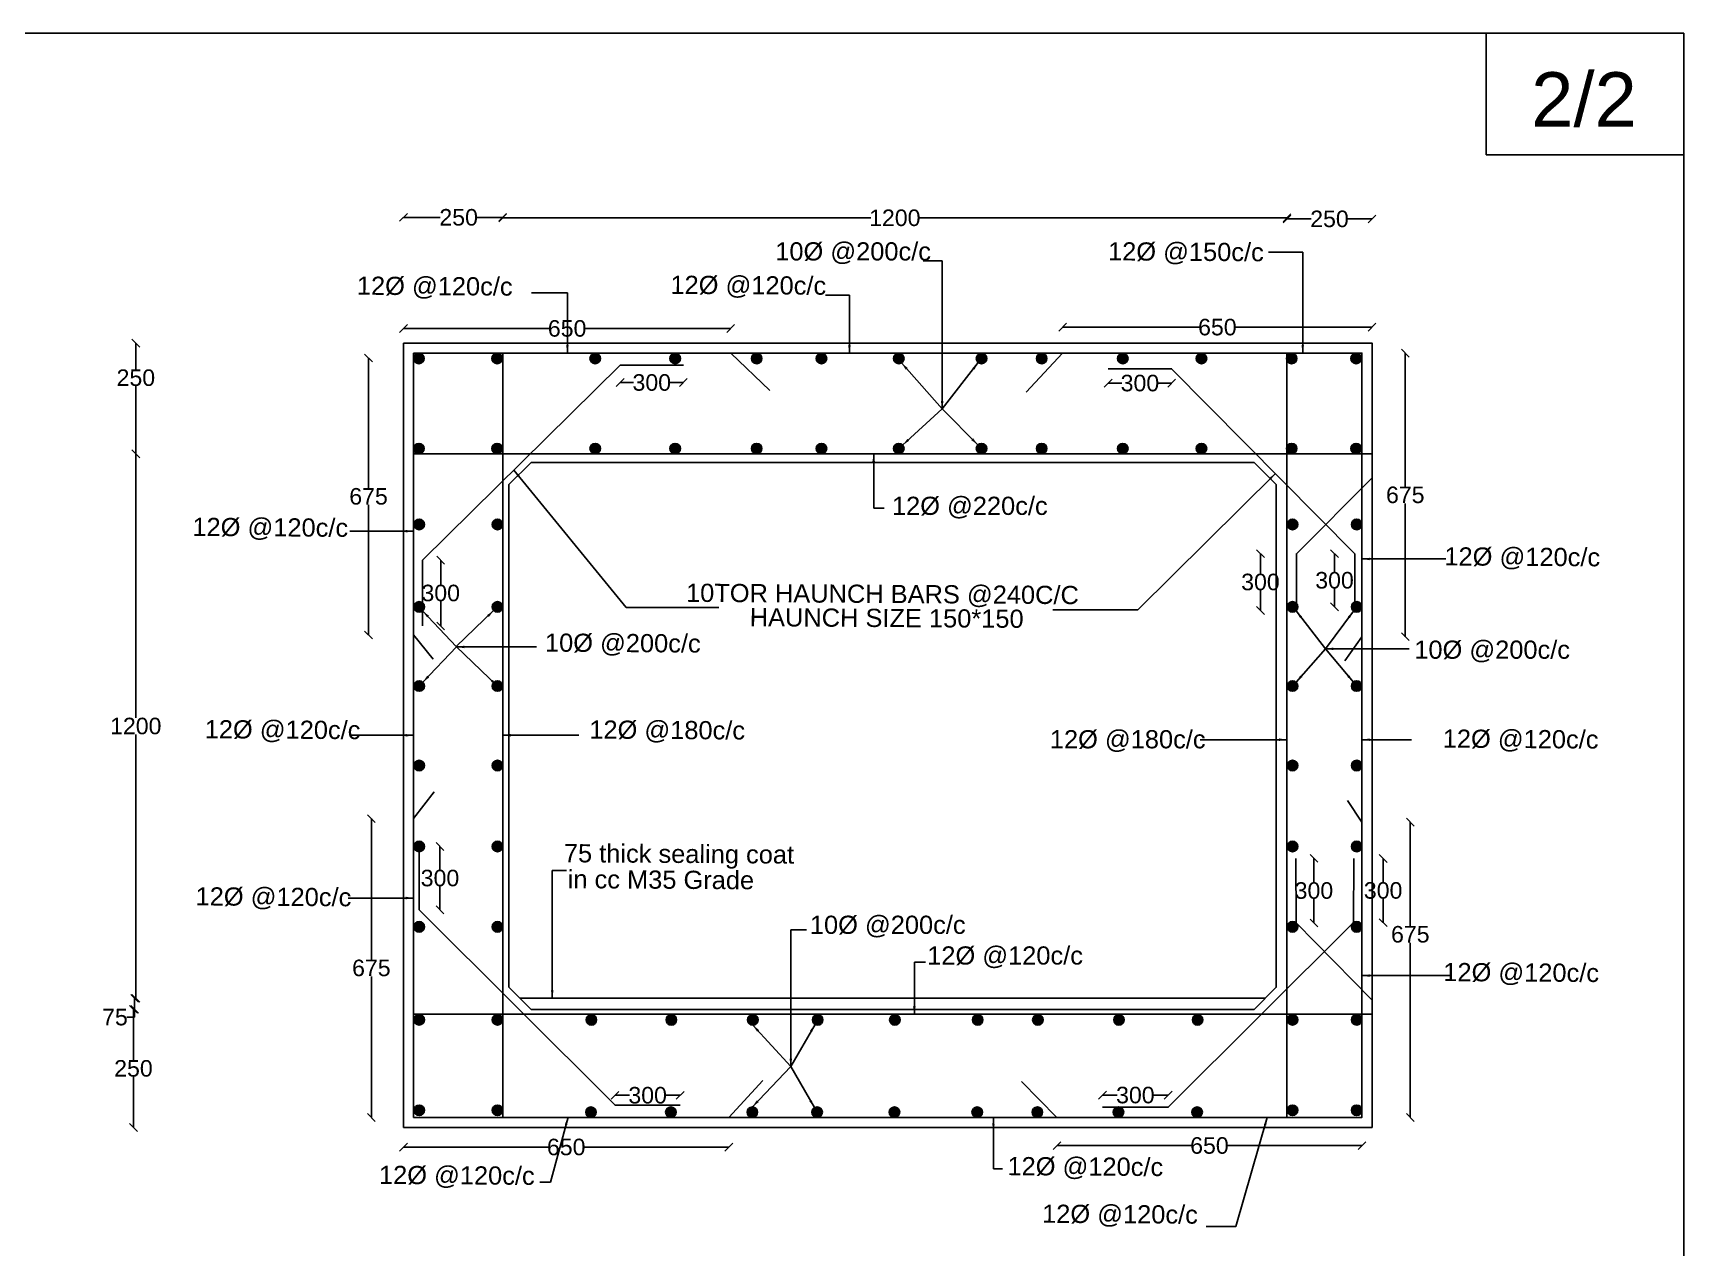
# Model space of a CAD drawing. Header units: millimetres. Extents: x 5124 to 6568637, y 2311 to 91879094.
# Drawn here: x 3743489 to 3763460, y 45944054 to 45958749 of the extents above; entities that cross this region are included whole.
import ezdxf

# ---------------------------------------------------------------- set-up
doc = ezdxf.new("R2010")
doc.units = ezdxf.units.MM
doc.header["$MEASUREMENT"] = 0
for name, color, linetype in [('DIMENSION', 7, 'Continuous'), ('DRAWING', 7, 'Continuous'), ('TEXT', 7, 'Continuous')]:
    doc.layers.add(name, color=color, linetype=linetype)
doc.styles.get("Standard").update_dxf_attribs({"font": 'arial.ttf', "height": 200})
doc.dimstyles.get("Standard").update_dxf_attribs({"dimtxt": 200, "dimasz": 110, "dimexe": 0.18, "dimexo": 0.0625, "dimgap": 0.09, "dimtad": 0, "dimtih": 1, "dimtoh": 1, "dimdec": 0, "dimzin": 0, "dimdsep": 46, "dimtxsty": 'Standard', "dimblk": 'OBLIQUE', "dimcen": 0.09, "dimse1": 1, "dimse2": 1, "dimadec": 0, "dimazin": 0, "dimtfac": 1, "dimtdec": 0, "dimtofl": 0, "dimtmove": 0, "dimatfit": 3, "dimfxl": 1, "dimtolj": 1, "dimtzin": 0, "dimarcsym": 0})

# ---------------------------------------------------------------- blocks, each defined once
blk = doc.blocks.new('_Oblique')
at = {"color": 0, "linetype": 'ByBlock', "lineweight": -2}
blk.add_line((-0.5, -0.5), (0.5, 0.5), dxfattribs=at)
blk = doc.blocks.new('*D97')
at = {"layer": 'Defpoints', "color": 0, "transparency": 16777216}
for p in [(3751929, 45955175), (3747971, 45954998), (3751929, 45954877)]:
    blk.add_point(p, dxfattribs=at)
at = {"layer": 'DIMENSION', "color": 0, "lineweight": -2, "transparency": 16777216}
for p, q in [((3747971, 45955175), (3749729, 45955175)), ((3751929, 45955175), (3750172, 45955175))]:
    blk.add_line(p, q, dxfattribs=at)
at = {"layer": 'DIMENSION', "color": 0, "lineweight": -2, "transparency": 16777216, "xscale": 95, "yscale": 95, "zscale": 95, "rotation": 180}
blk.add_blockref('_Oblique', (3747971, 45955175), dxfattribs=at)
at = {"layer": 'DIMENSION', "color": 0, "lineweight": -2, "transparency": 16777216, "xscale": 95, "yscale": 95, "zscale": 95}
blk.add_blockref('_Oblique', (3751929, 45955175), dxfattribs=at)
at = {"layer": 'DIMENSION', "color": 0, "transparency": 16777216, "insert": (3749950, 45955175), "char_height": 200, "attachment_point": 5}
blk.add_mtext('\\A1;650', dxfattribs=at)
blk = doc.blocks.new('*D98')
at = {"layer": 'Defpoints', "color": 0, "transparency": 16777216}
for p in [(3750592, 45954731), (3751356, 45954731), (3751356, 45954521)]:
    blk.add_point(p, dxfattribs=at)
at = {"layer": 'DIMENSION', "color": 0, "lineweight": -2, "transparency": 16777216}
for p, q in [((3750592, 45954521), (3750753, 45954521)), ((3751356, 45954521), (3751195, 45954521))]:
    blk.add_line(p, q, dxfattribs=at)
at = {"layer": 'DIMENSION', "color": 0, "lineweight": -2, "transparency": 16777216, "xscale": 95, "yscale": 95, "zscale": 95, "rotation": 180}
blk.add_blockref('_Oblique', (3750592, 45954521), dxfattribs=at)
at = {"layer": 'DIMENSION', "color": 0, "lineweight": -2, "transparency": 16777216, "xscale": 95, "yscale": 95, "zscale": 95}
blk.add_blockref('_Oblique', (3751356, 45954521), dxfattribs=at)
at = {"layer": 'DIMENSION', "color": 0, "transparency": 16777216, "insert": (3750974, 45954521), "char_height": 200, "attachment_point": 5}
blk.add_mtext('\\A1;300', dxfattribs=at)
blk = doc.blocks.new('*D99')
at = {"layer": 'Defpoints', "color": 0, "transparency": 16777216}
for p in [(3748093, 45954819), (3747548, 45951468), (3748093, 45951468)]:
    blk.add_point(p, dxfattribs=at)
at = {"layer": 'DIMENSION', "color": 0, "lineweight": -2, "transparency": 16777216}
for p, q in [((3747548, 45954819), (3747548, 45953246)), ((3747548, 45951468), (3747548, 45953042))]:
    blk.add_line(p, q, dxfattribs=at)
at = {"layer": 'DIMENSION', "color": 0, "lineweight": -2, "transparency": 16777216, "xscale": 95, "yscale": 95, "zscale": 95}
for p, rotation in [((3747548, 45954819), 90), ((3747548, 45951468), 270)]:
    blk.add_blockref('_Oblique', p, dxfattribs=dict(at, rotation=rotation))
at = {"layer": 'DIMENSION', "color": 0, "transparency": 16777216, "insert": (3747548, 45953144), "char_height": 200, "attachment_point": 5}
blk.add_mtext('\\A1;675', dxfattribs=at)
blk = doc.blocks.new('*D100')
at = {"layer": 'Defpoints', "color": 0, "transparency": 16777216}
for p in [(3747971, 45954998), (3744733, 45953659), (3748157, 45953659)]:
    blk.add_point(p, dxfattribs=at)
at = {"layer": 'DIMENSION', "color": 0, "lineweight": -2, "transparency": 16777216}
for p, q in [((3744733, 45954998), (3744733, 45954682)), ((3744733, 45953659), (3744733, 45954477))]:
    blk.add_line(p, q, dxfattribs=at)
at = {"layer": 'DIMENSION', "color": 0, "lineweight": -2, "transparency": 16777216, "xscale": 95, "yscale": 95, "zscale": 95}
for p, rotation in [((3744733, 45954998), 90), ((3744733, 45953659), 270)]:
    blk.add_blockref('_Oblique', p, dxfattribs=dict(at, rotation=rotation))
at = {"layer": 'DIMENSION', "color": 0, "transparency": 16777216, "insert": (3744733, 45954579), "char_height": 200, "attachment_point": 5}
blk.add_mtext('\\A1;250', dxfattribs=at)
blk = doc.blocks.new('*D101')
at = {"layer": 'Defpoints', "color": 0, "transparency": 16777216}
for p in [(3748093, 45953659), (3744732, 45947074), (3749380, 45947074)]:
    blk.add_point(p, dxfattribs=at)
at = {"layer": 'DIMENSION', "color": 0, "lineweight": -2, "transparency": 16777216}
for p, q in [((3744732, 45953659), (3744732, 45950468)), ((3744732, 45947074), (3744732, 45950264))]:
    blk.add_line(p, q, dxfattribs=at)
at = {"layer": 'DIMENSION', "color": 0, "lineweight": -2, "transparency": 16777216, "xscale": 95, "yscale": 95, "zscale": 95}
for p, rotation in [((3744732, 45953659), 90), ((3744732, 45947074), 270)]:
    blk.add_blockref('_Oblique', p, dxfattribs=dict(at, rotation=rotation))
at = {"layer": 'DIMENSION', "color": 0, "transparency": 16777216, "insert": (3744732, 45950366), "char_height": 200, "attachment_point": 5}
blk.add_mtext('\\A1;1200', dxfattribs=at)
blk = doc.blocks.new('*D102')
at = {"layer": 'Defpoints', "color": 0, "transparency": 16777216}
for p in [(3749661, 45947074), (3744718, 45946940), (3749661, 45946940)]:
    blk.add_point(p, dxfattribs=at)
at = {"layer": 'DIMENSION', "color": 0, "lineweight": -2, "transparency": 16777216}
for p, q in [((3744718, 45947074), (3744718, 45946940)), ((3744718, 45946845), (3744623, 45946845)), ((3744718, 45946940), (3744718, 45946845))]:
    blk.add_line(p, q, dxfattribs=at)
at = {"layer": 'DIMENSION', "color": 0, "lineweight": -2, "transparency": 16777216, "xscale": 95, "yscale": 95, "zscale": 95}
for p, rotation in [((3744718, 45947074), 90), ((3744718, 45946940), 270)]:
    blk.add_blockref('_Oblique', p, dxfattribs=dict(at, rotation=rotation))
at = {"layer": 'DIMENSION', "color": 0, "transparency": 16777216, "insert": (3744480, 45946845), "char_height": 200, "attachment_point": 5}
blk.add_mtext('\\A1;75', dxfattribs=at)
blk = doc.blocks.new('*D103')
at = {"layer": 'Defpoints', "color": 0, "transparency": 16777216}
for p in [(3749513, 45946940), (3744704, 45945511), (3749513, 45945511)]:
    blk.add_point(p, dxfattribs=at)
at = {"layer": 'DIMENSION', "color": 0, "lineweight": -2, "transparency": 16777216}
for p, q in [((3744704, 45946940), (3744704, 45946328)), ((3744704, 45945511), (3744704, 45946123))]:
    blk.add_line(p, q, dxfattribs=at)
at = {"layer": 'DIMENSION', "color": 0, "lineweight": -2, "transparency": 16777216, "xscale": 95, "yscale": 95, "zscale": 95}
for p, rotation in [((3744704, 45946940), 90), ((3744704, 45945511), 270)]:
    blk.add_blockref('_Oblique', p, dxfattribs=dict(at, rotation=rotation))
at = {"layer": 'DIMENSION', "color": 0, "transparency": 16777216, "insert": (3744704, 45946225), "char_height": 200, "attachment_point": 5}
blk.add_mtext('\\A1;250', dxfattribs=at)
blk = doc.blocks.new('*D104')
at = {"layer": 'Defpoints', "color": 0, "transparency": 16777216}
for p in [(3747582, 45949247), (3748093, 45949247), (3748093, 45945632)]:
    blk.add_point(p, dxfattribs=at)
at = {"layer": 'DIMENSION', "color": 0, "lineweight": -2, "transparency": 16777216}
for p, q in [((3747582, 45949247), (3747582, 45947542)), ((3747582, 45945632), (3747582, 45947338))]:
    blk.add_line(p, q, dxfattribs=at)
at = {"layer": 'DIMENSION', "color": 0, "lineweight": -2, "transparency": 16777216, "xscale": 95, "yscale": 95, "zscale": 95}
for p, rotation in [((3747582, 45949247), 90), ((3747582, 45945632), 270)]:
    blk.add_blockref('_Oblique', p, dxfattribs=dict(at, rotation=rotation))
at = {"layer": 'DIMENSION', "color": 0, "transparency": 16777216, "insert": (3747582, 45947440), "char_height": 200, "attachment_point": 5}
blk.add_mtext('\\A1;675', dxfattribs=at)
blk = doc.blocks.new('*D105')
at = {"layer": 'Defpoints', "color": 0, "transparency": 16777216}
for p in [(3748161, 45948910), (3748161, 45948144), (3748412, 45948144)]:
    blk.add_point(p, dxfattribs=at)
at = {"layer": 'DIMENSION', "color": 0, "lineweight": -2, "transparency": 16777216}
for p, q in [((3748412, 45948910), (3748412, 45948629)), ((3748412, 45948144), (3748412, 45948425))]:
    blk.add_line(p, q, dxfattribs=at)
at = {"layer": 'DIMENSION', "color": 0, "lineweight": -2, "transparency": 16777216, "xscale": 95, "yscale": 95, "zscale": 95}
for p, rotation in [((3748412, 45948910), 90), ((3748412, 45948144), 270)]:
    blk.add_blockref('_Oblique', p, dxfattribs=dict(at, rotation=rotation))
at = {"layer": 'DIMENSION', "color": 0, "transparency": 16777216, "insert": (3748412, 45948527), "char_height": 200, "attachment_point": 5}
blk.add_mtext('\\A1;300', dxfattribs=at)
blk = doc.blocks.new('*D106')
at = {"layer": 'Defpoints', "color": 0, "transparency": 16777216}
for p in [(3747971, 45945511), (3751906, 45945511), (3751906, 45945274)]:
    blk.add_point(p, dxfattribs=at)
at = {"layer": 'DIMENSION', "color": 0, "lineweight": -2, "transparency": 16777216}
for p, q in [((3747971, 45945274), (3749718, 45945274)), ((3751906, 45945274), (3750160, 45945274))]:
    blk.add_line(p, q, dxfattribs=at)
at = {"layer": 'DIMENSION', "color": 0, "lineweight": -2, "transparency": 16777216, "xscale": 95, "yscale": 95, "zscale": 95, "rotation": 180}
blk.add_blockref('_Oblique', (3747971, 45945274), dxfattribs=at)
at = {"layer": 'DIMENSION', "color": 0, "lineweight": -2, "transparency": 16777216, "xscale": 95, "yscale": 95, "zscale": 95}
blk.add_blockref('_Oblique', (3751906, 45945274), dxfattribs=at)
at = {"layer": 'DIMENSION', "color": 0, "transparency": 16777216, "insert": (3749939, 45945274), "char_height": 200, "attachment_point": 5}
blk.add_mtext('\\A1;650', dxfattribs=at)
blk = doc.blocks.new('*D107')
at = {"layer": 'Defpoints', "color": 0, "transparency": 16777216}
for p in [(3751318, 45945900), (3750530, 45945779), (3751318, 45945779)]:
    blk.add_point(p, dxfattribs=at)
at = {"layer": 'DIMENSION', "color": 0, "lineweight": -2, "transparency": 16777216}
for p, q in [((3750530, 45945900), (3750703, 45945900)), ((3751318, 45945900), (3751144, 45945900))]:
    blk.add_line(p, q, dxfattribs=at)
at = {"layer": 'DIMENSION', "color": 0, "lineweight": -2, "transparency": 16777216, "xscale": 95, "yscale": 95, "zscale": 95, "rotation": 180}
blk.add_blockref('_Oblique', (3750530, 45945900), dxfattribs=at)
at = {"layer": 'DIMENSION', "color": 0, "lineweight": -2, "transparency": 16777216, "xscale": 95, "yscale": 95, "zscale": 95}
blk.add_blockref('_Oblique', (3751318, 45945900), dxfattribs=at)
at = {"layer": 'DIMENSION', "color": 0, "transparency": 16777216, "insert": (3750924, 45945900), "char_height": 200, "attachment_point": 5}
blk.add_mtext('\\A1;300', dxfattribs=at)
blk = doc.blocks.new('*D108')
at = {"layer": 'Defpoints', "color": 0, "transparency": 16777216}
for p in [(3748202, 45952372), (3748202, 45951577), (3748421, 45951577)]:
    blk.add_point(p, dxfattribs=at)
at = {"layer": 'DIMENSION', "color": 0, "lineweight": -2, "transparency": 16777216}
for p, q in [((3748421, 45952372), (3748421, 45952077)), ((3748421, 45951577), (3748421, 45951873))]:
    blk.add_line(p, q, dxfattribs=at)
at = {"layer": 'DIMENSION', "color": 0, "lineweight": -2, "transparency": 16777216, "xscale": 95, "yscale": 95, "zscale": 95}
for p, rotation in [((3748421, 45952372), 90), ((3748421, 45951577), 270)]:
    blk.add_blockref('_Oblique', p, dxfattribs=dict(at, rotation=rotation))
at = {"layer": 'DIMENSION', "color": 0, "transparency": 16777216, "insert": (3748421, 45951975), "char_height": 200, "attachment_point": 5}
blk.add_mtext('\\A1;300', dxfattribs=at)
blk = doc.blocks.new('*D109')
at = {"layer": 'Defpoints', "color": 0, "transparency": 16777216}
for p in [(3756496, 45954688), (3757263, 45954688), (3757263, 45954514)]:
    blk.add_point(p, dxfattribs=at)
at = {"layer": 'DIMENSION', "color": 0, "lineweight": -2, "transparency": 16777216}
for p, q in [((3756496, 45954514), (3756659, 45954514)), ((3757263, 45954514), (3757100, 45954514))]:
    blk.add_line(p, q, dxfattribs=at)
at = {"layer": 'DIMENSION', "color": 0, "lineweight": -2, "transparency": 16777216, "xscale": 95, "yscale": 95, "zscale": 95, "rotation": 180}
blk.add_blockref('_Oblique', (3756496, 45954514), dxfattribs=at)
at = {"layer": 'DIMENSION', "color": 0, "lineweight": -2, "transparency": 16777216, "xscale": 95, "yscale": 95, "zscale": 95}
blk.add_blockref('_Oblique', (3757263, 45954514), dxfattribs=at)
at = {"layer": 'DIMENSION', "color": 0, "transparency": 16777216, "insert": (3756879, 45954514), "char_height": 200, "attachment_point": 5}
blk.add_mtext('\\A1;300', dxfattribs=at)
blk = doc.blocks.new('*D110')
at = {"layer": 'Defpoints', "color": 0, "transparency": 16777216}
for p in [(3759687, 45955191), (3755944, 45954877), (3759687, 45954998)]:
    blk.add_point(p, dxfattribs=at)
at = {"layer": 'DIMENSION', "color": 0, "lineweight": -2, "transparency": 16777216}
for p, q in [((3755944, 45955191), (3757594, 45955191)), ((3759687, 45955191), (3758037, 45955191))]:
    blk.add_line(p, q, dxfattribs=at)
at = {"layer": 'DIMENSION', "color": 0, "lineweight": -2, "transparency": 16777216, "xscale": 95, "yscale": 95, "zscale": 95, "rotation": 180}
blk.add_blockref('_Oblique', (3755944, 45955191), dxfattribs=at)
at = {"layer": 'DIMENSION', "color": 0, "lineweight": -2, "transparency": 16777216, "xscale": 95, "yscale": 95, "zscale": 95}
blk.add_blockref('_Oblique', (3759687, 45955191), dxfattribs=at)
at = {"layer": 'DIMENSION', "color": 0, "transparency": 16777216, "insert": (3757816, 45955191), "char_height": 200, "attachment_point": 5}
blk.add_mtext('\\A1;650', dxfattribs=at)
blk = doc.blocks.new('*D89')
at = {"layer": 'Defpoints', "color": 0, "transparency": 16777216}
for p in [(3759565, 45954877), (3759565, 45951447), (3760089, 45951447)]:
    blk.add_point(p, dxfattribs=at)
at = {"layer": 'DIMENSION', "color": 0, "lineweight": -2, "transparency": 16777216}
for p, q in [((3760089, 45954877), (3760089, 45953264)), ((3760089, 45951447), (3760089, 45953060))]:
    blk.add_line(p, q, dxfattribs=at)
at = {"layer": 'DIMENSION', "color": 0, "lineweight": -2, "transparency": 16777216, "xscale": 95, "yscale": 95, "zscale": 95}
for p, rotation in [((3760089, 45954877), 90), ((3760089, 45951447), 270)]:
    blk.add_blockref('_Oblique', p, dxfattribs=dict(at, rotation=rotation))
at = {"layer": 'DIMENSION', "color": 0, "transparency": 16777216, "insert": (3760089, 45953162), "char_height": 200, "attachment_point": 5}
blk.add_mtext('\\A1;675', dxfattribs=at)
blk = doc.blocks.new('*D90')
at = {"layer": 'Defpoints', "color": 0, "transparency": 16777216}
for p in [(3758766, 45948766), (3758768, 45947985), (3758984, 45947985)]:
    blk.add_point(p, dxfattribs=at)
at = {"layer": 'DIMENSION', "color": 0, "lineweight": -2, "transparency": 16777216}
for p, q in [((3758984, 45948766), (3758984, 45948478)), ((3758984, 45947985), (3758984, 45948274))]:
    blk.add_line(p, q, dxfattribs=at)
at = {"layer": 'DIMENSION', "color": 0, "lineweight": -2, "transparency": 16777216, "xscale": 95, "yscale": 95, "zscale": 95}
for p, rotation in [((3758984, 45948766), 90), ((3758984, 45947985), 270)]:
    blk.add_blockref('_Oblique', p, dxfattribs=dict(at, rotation=rotation))
at = {"layer": 'DIMENSION', "color": 0, "transparency": 16777216, "insert": (3758984, 45948376), "char_height": 200, "attachment_point": 5}
blk.add_mtext('\\A1;300', dxfattribs=at)
blk = doc.blocks.new('*D91')
at = {"layer": 'Defpoints', "color": 0, "transparency": 16777216}
for p in [(3759465, 45948765), (3759463, 45947989), (3759821, 45947989)]:
    blk.add_point(p, dxfattribs=at)
at = {"layer": 'DIMENSION', "color": 0, "lineweight": -2, "transparency": 16777216}
for p, q in [((3759821, 45948765), (3759821, 45948479)), ((3759821, 45947989), (3759821, 45948275))]:
    blk.add_line(p, q, dxfattribs=at)
at = {"layer": 'DIMENSION', "color": 0, "lineweight": -2, "transparency": 16777216, "xscale": 95, "yscale": 95, "zscale": 95}
for p, rotation in [((3759821, 45948765), 90), ((3759821, 45947989), 270)]:
    blk.add_blockref('_Oblique', p, dxfattribs=dict(at, rotation=rotation))
at = {"layer": 'DIMENSION', "color": 0, "transparency": 16777216, "insert": (3759821, 45948377), "char_height": 200, "attachment_point": 5}
blk.add_mtext('\\A1;300', dxfattribs=at)
blk = doc.blocks.new('*D92')
at = {"layer": 'Defpoints', "color": 0, "transparency": 16777216}
for p in [(3759565, 45949205), (3759565, 45945632), (3760150, 45945632)]:
    blk.add_point(p, dxfattribs=at)
at = {"layer": 'DIMENSION', "color": 0, "lineweight": -2, "transparency": 16777216}
for p, q in [((3760150, 45949205), (3760150, 45947950)), ((3760150, 45945632), (3760150, 45947745))]:
    blk.add_line(p, q, dxfattribs=at)
at = {"layer": 'DIMENSION', "color": 0, "lineweight": -2, "transparency": 16777216, "xscale": 95, "yscale": 95, "zscale": 95}
for p, rotation in [((3760150, 45949205), 90), ((3760150, 45945632), 270)]:
    blk.add_blockref('_Oblique', p, dxfattribs=dict(at, rotation=rotation))
at = {"layer": 'DIMENSION', "color": 0, "transparency": 16777216, "insert": (3760150, 45947847), "char_height": 200, "attachment_point": 5}
blk.add_mtext('\\A1;675', dxfattribs=at)
blk = doc.blocks.new('*D93')
at = {"layer": 'Defpoints', "color": 0, "transparency": 16777216}
for p in [(3755876, 45945632), (3759565, 45945632), (3759565, 45945292)]:
    blk.add_point(p, dxfattribs=at)
at = {"layer": 'DIMENSION', "color": 0, "lineweight": -2, "transparency": 16777216}
for p, q in [((3755876, 45945292), (3757499, 45945292)), ((3759565, 45945292), (3757942, 45945292))]:
    blk.add_line(p, q, dxfattribs=at)
at = {"layer": 'DIMENSION', "color": 0, "lineweight": -2, "transparency": 16777216, "xscale": 95, "yscale": 95, "zscale": 95, "rotation": 180}
blk.add_blockref('_Oblique', (3755876, 45945292), dxfattribs=at)
at = {"layer": 'DIMENSION', "color": 0, "lineweight": -2, "transparency": 16777216, "xscale": 95, "yscale": 95, "zscale": 95}
blk.add_blockref('_Oblique', (3759565, 45945292), dxfattribs=at)
at = {"layer": 'DIMENSION', "color": 0, "transparency": 16777216, "insert": (3757720, 45945292), "char_height": 200, "attachment_point": 5}
blk.add_mtext('\\A1;650', dxfattribs=at)
blk = doc.blocks.new('*D94')
at = {"layer": 'Defpoints', "color": 0, "transparency": 16777216}
for p in [(3757221, 45945902), (3756426, 45945756), (3757221, 45945756)]:
    blk.add_point(p, dxfattribs=at)
at = {"layer": 'DIMENSION', "color": 0, "lineweight": -2, "transparency": 16777216}
for p, q in [((3756426, 45945902), (3756603, 45945902)), ((3757221, 45945902), (3757044, 45945902))]:
    blk.add_line(p, q, dxfattribs=at)
at = {"layer": 'DIMENSION', "color": 0, "lineweight": -2, "transparency": 16777216, "xscale": 95, "yscale": 95, "zscale": 95, "rotation": 180}
blk.add_blockref('_Oblique', (3756426, 45945902), dxfattribs=at)
at = {"layer": 'DIMENSION', "color": 0, "lineweight": -2, "transparency": 16777216, "xscale": 95, "yscale": 95, "zscale": 95}
blk.add_blockref('_Oblique', (3757221, 45945902), dxfattribs=at)
at = {"layer": 'DIMENSION', "color": 0, "transparency": 16777216, "insert": (3756824, 45945902), "char_height": 200, "attachment_point": 5}
blk.add_mtext('\\A1;300', dxfattribs=at)
blk = doc.blocks.new('*D95')
at = {"layer": 'Defpoints', "color": 0, "transparency": 16777216}
for p in [(3749171, 45956519), (3747971, 45954998), (3749171, 45954877)]:
    blk.add_point(p, dxfattribs=at)
at = {"layer": 'DIMENSION', "color": 0, "lineweight": -2, "transparency": 16777216}
for p, q in [((3747971, 45956519), (3748415, 45956519)), ((3749171, 45956519), (3748860, 45956519))]:
    blk.add_line(p, q, dxfattribs=at)
at = {"layer": 'DIMENSION', "color": 0, "lineweight": -2, "transparency": 16777216, "xscale": 95, "yscale": 95, "zscale": 95, "rotation": 180}
blk.add_blockref('_Oblique', (3747971, 45956519), dxfattribs=at)
at = {"layer": 'DIMENSION', "color": 0, "lineweight": -2, "transparency": 16777216, "xscale": 95, "yscale": 95, "zscale": 95}
blk.add_blockref('_Oblique', (3749171, 45956519), dxfattribs=at)
at = {"layer": 'DIMENSION', "color": 0, "transparency": 16777216, "insert": (3748638, 45956519), "char_height": 200, "attachment_point": 5}
blk.add_mtext('\\A1;250', dxfattribs=at)
blk = doc.blocks.new('*D96')
at = {"layer": 'Defpoints', "color": 0, "transparency": 16777216}
for p in [(3758658, 45956513), (3749171, 45954877), (3758658, 45954877)]:
    blk.add_point(p, dxfattribs=at)
at = {"layer": 'DIMENSION', "color": 0, "lineweight": -2, "transparency": 16777216}
for p, q in [((3749171, 45956513), (3753625, 45956513)), ((3758658, 45956513), (3754203, 45956513))]:
    blk.add_line(p, q, dxfattribs=at)
at = {"layer": 'DIMENSION', "color": 0, "lineweight": -2, "transparency": 16777216, "xscale": 95, "yscale": 95, "zscale": 95, "rotation": 180}
blk.add_blockref('_Oblique', (3749171, 45956513), dxfattribs=at)
at = {"layer": 'DIMENSION', "color": 0, "lineweight": -2, "transparency": 16777216, "xscale": 95, "yscale": 95, "zscale": 95}
blk.add_blockref('_Oblique', (3758658, 45956513), dxfattribs=at)
at = {"layer": 'DIMENSION', "color": 0, "transparency": 16777216, "insert": (3753914, 45956513), "char_height": 200, "attachment_point": 5}
blk.add_mtext('\\A1;1200', dxfattribs=at)
blk = doc.blocks.new('*D88')
at = {"layer": 'Defpoints', "color": 0, "transparency": 16777216}
for p in [(3758658, 45956513), (3759687, 45956500), (3759687, 45954998)]:
    blk.add_point(p, dxfattribs=at)
at = {"layer": 'DIMENSION', "color": 0, "lineweight": -2, "transparency": 16777216}
for p, q in [((3758658, 45956500), (3758950, 45956500)), ((3759687, 45956500), (3759395, 45956500))]:
    blk.add_line(p, q, dxfattribs=at)
at = {"layer": 'DIMENSION', "color": 0, "lineweight": -2, "transparency": 16777216, "xscale": 95, "yscale": 95, "zscale": 95, "rotation": 180}
blk.add_blockref('_Oblique', (3758658, 45956500), dxfattribs=at)
at = {"layer": 'DIMENSION', "color": 0, "lineweight": -2, "transparency": 16777216, "xscale": 95, "yscale": 95, "zscale": 95}
blk.add_blockref('_Oblique', (3759687, 45956500), dxfattribs=at)
at = {"layer": 'DIMENSION', "color": 0, "transparency": 16777216, "insert": (3759172, 45956500), "char_height": 200, "attachment_point": 5}
blk.add_mtext('\\A1;250', dxfattribs=at)
blk = doc.blocks.new('*D113')
at = {"layer": 'Defpoints', "color": 0, "transparency": 16777216}
for p in [(3758772, 45952451), (3758337, 45951765), (3758772, 45951765)]:
    blk.add_point(p, dxfattribs=at)
at = {"layer": 'DIMENSION', "color": 0, "lineweight": -2, "transparency": 16777216}
for p, q in [((3758337, 45952451), (3758337, 45952210)), ((3758337, 45951765), (3758337, 45952006))]:
    blk.add_line(p, q, dxfattribs=at)
at = {"layer": 'DIMENSION', "color": 0, "lineweight": -2, "transparency": 16777216, "xscale": 95, "yscale": 95, "zscale": 95}
for p, rotation in [((3758337, 45952451), 90), ((3758337, 45951765), 270)]:
    blk.add_blockref('_Oblique', p, dxfattribs=dict(at, rotation=rotation))
at = {"layer": 'DIMENSION', "color": 0, "transparency": 16777216, "insert": (3758337, 45952108), "char_height": 200, "attachment_point": 5}
blk.add_mtext('\\A1;300', dxfattribs=at)
blk = doc.blocks.new('*D114')
at = {"layer": 'Defpoints', "color": 0, "transparency": 16777216}
for p in [(3759477, 45952451), (3759233, 45951808), (3759501, 45951808)]:
    blk.add_point(p, dxfattribs=at)
at = {"layer": 'DIMENSION', "color": 0, "lineweight": -2, "transparency": 16777216}
for p, q in [((3759233, 45952451), (3759233, 45952232)), ((3759233, 45951808), (3759233, 45952027))]:
    blk.add_line(p, q, dxfattribs=at)
at = {"layer": 'DIMENSION', "color": 0, "lineweight": -2, "transparency": 16777216, "xscale": 95, "yscale": 95, "zscale": 95}
for p, rotation in [((3759233, 45952451), 90), ((3759233, 45951808), 270)]:
    blk.add_blockref('_Oblique', p, dxfattribs=dict(at, rotation=rotation))
at = {"layer": 'DIMENSION', "color": 0, "transparency": 16777216, "insert": (3759233, 45952129), "char_height": 200, "attachment_point": 5}
blk.add_mtext('\\A1;300', dxfattribs=at)

msp = doc.modelspace()

# ---------------------------------------------------------------- hatches: boundary and pattern name
at = {"layer": 'DRAWING'}
for points in [[(3748157.3, 45954876.9), (3748156.1, 45954876.9, 0.4115362), (3748093, 45954813.3, 1), (3748220.3, 45954813.3, 0.4115362)], [(3749103.6, 45954876.9), (3749102.4, 45954876.9, 0.4115362), (3749039.4, 45954813.3, 1), (3749166.7, 45954813.3, 0.4115362)], [(3750290.8, 45954876.9), (3750289.6, 45954876.9, 0.4115362), (3750226.6, 45954813.3, 1), (3750353.9, 45954813.3, 0.4115362)], [(3751257.6, 45954876.9), (3751256.4, 45954876.9, 0.4115362), (3751193.3, 45954813.3, 1), (3751320.6, 45954813.3, 0.4115362)], [(3752243.6, 45954876.9), (3752242.4, 45954876.9, 0.4115362), (3752179.3, 45954813.3, 1), (3752306.6, 45954813.3, 0.4115362)], [(3753027.4, 45954876.9), (3753026.3, 45954876.9, 0.4115362), (3752963.2, 45954813.3, 1), (3753090.5, 45954813.3, 0.4115362)], [(3753962.2, 45954876.9), (3753961, 45954876.9, 0.4115362), (3753898, 45954813.3, 1), (3754025.2, 45954813.3, 0.4115362)], [(3754964, 45954876.9), (3754962.8, 45954876.9, 0.4115362), (3754899.8, 45954813.3, 1), (3755027.1, 45954813.3, 0.4115362)], [(3755691.4, 45954876.9), (3755690.3, 45954876.9, 0.4115362), (3755627.2, 45954813.3, 1), (3755754.5, 45954813.3, 0.4115362)], [(3756672.3, 45954876.9), (3756671.1, 45954876.9, 0.4115362), (3756608.1, 45954813.3, 1), (3756735.4, 45954813.3, 0.4115362)], [(3757623.8, 45954876.9), (3757622.7, 45954876.9, 0.4115362), (3757559.6, 45954813.3, 1), (3757686.9, 45954813.3, 0.4115362)], [(3758715.1, 45954876.9), (3758714, 45954876.9, 0.4115362), (3758650.9, 45954813.3, 1), (3758778.2, 45954813.3, 0.4115362)], [(3759494.8, 45954876.9), (3759493.7, 45954876.9, 0.4115362), (3759430.6, 45954813.3, 1), (3759557.9, 45954813.3, 0.4115362)], [(3748157.3, 45953786), (3748156.1, 45953786, 0.4115362), (3748093, 45953722.4, 1), (3748220.3, 45953722.4, 0.4115362)], [(3749103.6, 45953786), (3749102.4, 45953786, 0.4115362), (3749039.4, 45953722.4, 1), (3749166.7, 45953722.4, 0.4115362)], [(3750290.8, 45953786), (3750289.6, 45953786, 0.4115362), (3750226.6, 45953722.4, 1), (3750353.9, 45953722.4, 0.4115362)], [(3751257.6, 45953786), (3751256.4, 45953786, 0.4115362), (3751193.3, 45953722.4, 1), (3751320.6, 45953722.4, 0.4115362)], [(3752243.6, 45953786), (3752242.4, 45953786, 0.4115362), (3752179.3, 45953722.4, 1), (3752306.6, 45953722.4, 0.4115362)], [(3753027.4, 45953786), (3753026.3, 45953786, 0.4115362), (3752963.2, 45953722.4, 1), (3753090.5, 45953722.4, 0.4115362)], [(3753962.2, 45953786), (3753961, 45953786, 0.4115362), (3753898, 45953722.4, 1), (3754025.2, 45953722.4, 0.4115362)], [(3754964, 45953786), (3754962.8, 45953786, 0.4115362), (3754899.8, 45953722.4, 1), (3755027.1, 45953722.4, 0.4115362)], [(3755691.4, 45953786), (3755690.3, 45953786, 0.4115362), (3755627.2, 45953722.4, 1), (3755754.5, 45953722.4, 0.4115362)], [(3756672.3, 45953786), (3756671.1, 45953786, 0.4115362), (3756608.1, 45953722.4, 1), (3756735.4, 45953722.4, 0.4115362)], [(3757623.8, 45953786), (3757622.7, 45953786, 0.4115362), (3757559.6, 45953722.4, 1), (3757686.9, 45953722.4, 0.4115362)], [(3758715.1, 45953786), (3758714, 45953786, 0.4115362), (3758650.9, 45953722.4, 1), (3758778.2, 45953722.4, 0.4115362)], [(3759494.8, 45953786), (3759493.7, 45953786, 0.4115362), (3759430.6, 45953722.4, 1), (3759557.9, 45953722.4, 0.4115362)], [(3748161.2, 45952869.2), (3748160.1, 45952869.2, 0.4115362), (3748097, 45952805.5, 1), (3748224.3, 45952805.5, 0.4115362)], [(3749107.6, 45952869.2), (3749106.4, 45952869.2, 0.4115362), (3749043.3, 45952805.5, 1), (3749170.6, 45952805.5, 0.4115362)], [(3758726.1, 45952869.2), (3758724.9, 45952869.2, 0.4115362), (3758661.9, 45952805.5, 1), (3758789.2, 45952805.5, 0.4115362)], [(3759502, 45952869.2), (3759500.9, 45952869.2, 0.4115362), (3759437.8, 45952805.5, 1), (3759565.1, 45952805.5, 0.4115362)], [(3748161.2, 45951871.5), (3748160.1, 45951871.5, 0.4115362), (3748097, 45951807.8, 1), (3748224.3, 45951807.8, 0.4115362)], [(3749107.6, 45951871.5), (3749106.4, 45951871.5, 0.4115362), (3749043.3, 45951807.8, 1), (3749170.6, 45951807.8, 0.4115362)], [(3758726.1, 45951871.5), (3758724.9, 45951871.5, 0.4115362), (3758661.9, 45951807.8, 1), (3758789.2, 45951807.8, 0.4115362)], [(3759502, 45951871.5), (3759500.9, 45951871.5, 0.4115362), (3759437.8, 45951807.8, 1), (3759565.1, 45951807.8, 0.4115362)], [(3748161.2, 45950914), (3748160.1, 45950914, 0.4115362), (3748097, 45950850.4, 1), (3748224.3, 45950850.4, 0.4115362)], [(3749107.6, 45950914), (3749106.4, 45950914, 0.4115362), (3749043.3, 45950850.4, 1), (3749170.6, 45950850.4, 0.4115362)], [(3758726.1, 45950914), (3758724.9, 45950914, 0.4115362), (3758661.9, 45950850.4, 1), (3758789.2, 45950850.4, 0.4115362)], [(3759502, 45950914), (3759500.9, 45950914, 0.4115362), (3759437.8, 45950850.4, 1), (3759565.1, 45950850.4, 0.4115362)], [(3748161.2, 45949952.8), (3748160.1, 45949952.8, 0.4115362), (3748097, 45949889.1, 1), (3748224.3, 45949889.1, 0.4115362)], [(3749107.6, 45949952.8), (3749106.4, 45949952.8, 0.4115362), (3749043.3, 45949889.1, 1), (3749170.6, 45949889.1, 0.4115362)], [(3758726.1, 45949952.8), (3758724.9, 45949952.8, 0.4115362), (3758661.9, 45949889.1, 1), (3758789.2, 45949889.1, 0.4115362)], [(3759502, 45949952.8), (3759500.9, 45949952.8, 0.4115362), (3759437.8, 45949889.1, 1), (3759565.1, 45949889.1, 0.4115362)], [(3748161.2, 45948973.8), (3748160.1, 45948973.8, 0.4115362), (3748097, 45948910.1, 1), (3748224.3, 45948910.1, 0.4115362)], [(3749107.6, 45948973.8), (3749106.4, 45948973.8, 0.4115362), (3749043.3, 45948910.1, 1), (3749170.6, 45948910.1, 0.4115362)], [(3758726.1, 45948973.8), (3758724.9, 45948973.8, 0.4115362), (3758661.9, 45948910.1, 1), (3758789.2, 45948910.1, 0.4115362)], [(3759502, 45948973.8), (3759500.9, 45948973.8, 0.4115362), (3759437.8, 45948910.1, 1), (3759565.1, 45948910.1, 0.4115362)], [(3748161.2, 45948001.7), (3748160.1, 45948001.7, 0.4115362), (3748097, 45947938.1, 1), (3748224.3, 45947938.1, 0.4115362)], [(3749107.6, 45948001.7), (3749106.4, 45948001.7, 0.4115362), (3749043.3, 45947938.1, 1), (3749170.6, 45947938.1, 0.4115362)], [(3758726.1, 45948001.7), (3758724.9, 45948001.7, 0.4115362), (3758661.9, 45947938.1, 1), (3758789.2, 45947938.1, 0.4115362)], [(3759502, 45948001.7), (3759500.9, 45948001.7, 0.4115362), (3759437.8, 45947938.1, 1), (3759565.1, 45947938.1, 0.4115362)], [(3748161.2, 45946877), (3748160.1, 45946877, 0.4115362), (3748097, 45946813.4, 1), (3748224.3, 45946813.4, 0.4115362)], [(3749107.6, 45946877), (3749106.4, 45946877, 0.4115362), (3749043.3, 45946813.4, 1), (3749170.6, 45946813.4, 0.4115362)], [(3750244.3, 45946876.6), (3750243.1, 45946876.6, 0.4115362), (3750180.1, 45946813, 1), (3750307.4, 45946813, 0.4115362)], [(3751211.1, 45946876.6), (3751209.9, 45946876.6, 0.4115362), (3751146.8, 45946813, 1), (3751274.1, 45946813, 0.4115362)], [(3752197, 45946876.6), (3752195.9, 45946876.6, 0.4115362), (3752132.8, 45946813, 1), (3752260.1, 45946813, 0.4115362)], [(3752980.9, 45946876.6), (3752979.8, 45946876.6, 0.4115362), (3752916.7, 45946813, 1), (3753044, 45946813, 0.4115362)], [(3753915.7, 45946876.6), (3753914.5, 45946876.6, 0.4115362), (3753851.4, 45946813, 1), (3753978.7, 45946813, 0.4115362)], [(3754917.5, 45946876.6), (3754916.3, 45946876.6, 0.4115362), (3754853.3, 45946813, 1), (3754980.6, 45946813, 0.4115362)], [(3755644.9, 45946876.6), (3755643.8, 45946876.6, 0.4115362), (3755580.7, 45946813, 1), (3755708, 45946813, 0.4115362)], [(3756625.8, 45946876.6), (3756624.6, 45946876.6, 0.4115362), (3756561.6, 45946813, 1), (3756688.9, 45946813, 0.4115362)], [(3757577.3, 45946876.6), (3757576.2, 45946876.6, 0.4115362), (3757513.1, 45946813, 1), (3757640.4, 45946813, 0.4115362)], [(3758726.1, 45946877), (3758724.9, 45946877, 0.4115362), (3758661.9, 45946813.4, 1), (3758789.2, 45946813.4, 0.4115362)], [(3759502, 45946877), (3759500.9, 45946877, 0.4115362), (3759437.8, 45946813.4, 1), (3759565.1, 45946813.4, 0.4115362)], [(3748161.2, 45945783), (3748160.1, 45945783, 0.4115362), (3748097, 45945719.4, 1), (3748224.3, 45945719.4, 0.4115362)], [(3749107.6, 45945783), (3749106.4, 45945783, 0.4115362), (3749043.3, 45945719.4, 1), (3749170.6, 45945719.4, 0.4115362)], [(3750238.6, 45945759.7), (3750237.4, 45945759.7, 0.4115362), (3750174.4, 45945696.1, 1), (3750301.6, 45945696.1, 0.4115362)], [(3751205.3, 45945759.7), (3751204.2, 45945759.7, 0.4115362), (3751141.1, 45945696.1, 1), (3751268.4, 45945696.1, 0.4115362)], [(3752191.3, 45945759.7), (3752190.2, 45945759.7, 0.4115362), (3752127.1, 45945696.1, 1), (3752254.4, 45945696.1, 0.4115362)], [(3752975.2, 45945759.7), (3752974, 45945759.7, 0.4115362), (3752911, 45945696.1, 1), (3753038.3, 45945696.1, 0.4115362)], [(3753910, 45945759.7), (3753908.8, 45945759.7, 0.4115362), (3753845.7, 45945696.1, 1), (3753973, 45945696.1, 0.4115362)], [(3754911.8, 45945759.7), (3754910.6, 45945759.7, 0.4115362), (3754847.5, 45945696.1, 1), (3754974.8, 45945696.1, 0.4115362)], [(3755639.2, 45945759.7), (3755638.1, 45945759.7, 0.4115362), (3755575, 45945696.1, 1), (3755702.3, 45945696.1, 0.4115362)], [(3756620.1, 45945759.7), (3756618.9, 45945759.7, 0.4115362), (3756555.8, 45945696.1, 1), (3756683.1, 45945696.1, 0.4115362)], [(3757571.6, 45945759.7), (3757570.4, 45945759.7, 0.4115362), (3757507.4, 45945696.1, 1), (3757634.7, 45945696.1, 0.4115362)], [(3758726.1, 45945783), (3758724.9, 45945783, 0.4115362), (3758661.9, 45945719.4, 1), (3758789.2, 45945719.4, 0.4115362)], [(3759502, 45945783), (3759500.9, 45945783, 0.4115362), (3759437.8, 45945719.4, 1), (3759565.1, 45945719.4, 0.4115362)]]:
    msp.add_hatch(color=256, dxfattribs=at).paths.add_polyline_path(points)

# ---------------------------------------------------------------- linework, layer by layer
at = {"layer": 'DIMENSION'}
for points in [[(3759565.1, 45951446.6), (3759359.1, 45951155.7)], [(3758765.8, 45948766.4), (3758768.2, 45947985.3)]]:
    msp.add_lwpolyline(points, dxfattribs=at)
at = {"layer": 'DRAWING'}
for points in [[(3763460.4, 45958749.1), (3724568.2, 45958749.1), (3724568.2, 45933164.6), (3763460.4, 45933164.6)], [(3763460.4, 45958749.1), (3761068.7, 45958749.1), (3761068.7, 45957277.3), (3763460.4, 45957277.3)], [(3747971.5, 45954998.5), (3759686.7, 45954998.5), (3759686.7, 45945510.9), (3747971.5, 45945510.9)], [(3748093, 45954876.9), (3759565.1, 45954876.9), (3759565.1, 45945632.5), (3748093, 45945632.5)], [(3749513.4, 45953554), (3758260.7, 45953554), (3758528.3, 45953286.4), (3758528.3, 45947207.4), (3758260.7, 45946939.8), (3749513.4, 45946939.8), (3749245.8, 45947207.4), (3749245.8, 45953286.4)]]:
    msp.add_lwpolyline(points, close=True, dxfattribs=at)
for points in [[(3749170.6, 45954876.9), (3749170.6, 45945632.5)], [(3751929.3, 45954876.9), (3752403.8, 45954426.3)], [(3755944.4, 45954876.9), (3755502.5, 45954403.7)], [(3758657.9, 45954876.9), (3758657.9, 45945632.5)], [(3748202.3, 45951577.4), (3748202.3, 45952372.2), (3750591.6, 45954731.4), (3751356.4, 45954731.4)], [(3756495.7, 45954688.2), (3757262.6, 45954688.2), (3759477.3, 45952450.9), (3759477.3, 45951836.9)], [(3748093, 45953658.7), (3759686.7, 45953658.7)], [(3758772.4, 45951806.7), (3758772.4, 45952450.8), (3759686.7, 45953369.2)], [(3748093, 45951468.4), (3748330.4, 45951176.4)], [(3748093, 45949247.1), (3748342.7, 45949570.8)], [(3759565.1, 45949205.2), (3759389.3, 45949466.1)], [(3748160.7, 45948910.1), (3748160.7, 45948144.4), (3750529.6, 45945779.5), (3751317.8, 45945779.5)], [(3759465.3, 45948765), (3759463.4, 45947989.1), (3757221.3, 45945755.7), (3756426.3, 45945755.7)], [(3758765.8, 45948766.4), (3758768.2, 45947985.3), (3759686.7, 45947052.1)], [(3749379.6, 45947073.6), (3758394.5, 45947073.6)], [(3748093, 45946880.3), (3759686.7, 45946880.3)], [(3751906.4, 45945632.5), (3752318.2, 45946077.4)], [(3755875.8, 45945632.5), (3755447.8, 45946066.1)]]:
    msp.add_lwpolyline(points, dxfattribs=at)
for centre in [(3748156.7, 45954813.3), (3749103, 45954813.3), (3750290.2, 45954813.3), (3751257, 45954813.3), (3752243, 45954813.3), (3753026.8, 45954813.3), (3753961.6, 45954813.3), (3754963.4, 45954813.3), (3755690.9, 45954813.3), (3756671.7, 45954813.3), (3757623.3, 45954813.3), (3758714.5, 45954813.3), (3759494.2, 45954813.3), (3748156.7, 45953722.4), (3749103, 45953722.4), (3750290.2, 45953722.4), (3751257, 45953722.4), (3752243, 45953722.4), (3753026.8, 45953722.4), (3753961.6, 45953722.4), (3754963.4, 45953722.4), (3755690.9, 45953722.4), (3756671.7, 45953722.4), (3757623.3, 45953722.4), (3758714.5, 45953722.4), (3759494.2, 45953722.4), (3748160.7, 45952805.5), (3749107, 45952805.5), (3758725.5, 45952805.5), (3759501.5, 45952805.5), (3748160.7, 45951807.8), (3749107, 45951807.8), (3758725.5, 45951807.8), (3759501.5, 45951807.8), (3748160.7, 45950850.4), (3749107, 45950850.4), (3758725.5, 45950850.4), (3759501.5, 45950850.4), (3748160.7, 45949889.1), (3749107, 45949889.1), (3758725.5, 45949889.1), (3759501.5, 45949889.1), (3748160.7, 45948910.1), (3749107, 45948910.1), (3758725.5, 45948910.1), (3759501.5, 45948910.1), (3748160.7, 45947938.1), (3749107, 45947938.1), (3758725.5, 45947938.1), (3759501.5, 45947938.1), (3748160.7, 45946813.4), (3749107, 45946813.4), (3750243.7, 45946813), (3751210.5, 45946813), (3752196.5, 45946813), (3752980.3, 45946813), (3753915.1, 45946813), (3754916.9, 45946813), (3755644.4, 45946813), (3756625.2, 45946813), (3757576.7, 45946813), (3758725.5, 45946813.4), (3759501.5, 45946813.4), (3748160.7, 45945719.4), (3749107, 45945719.4), (3750238, 45945696.1), (3751204.8, 45945696.1), (3752190.7, 45945696.1), (3752974.6, 45945696.1), (3753909.4, 45945696.1), (3754911.2, 45945696.1), (3755638.6, 45945696.1), (3756619.5, 45945696.1), (3757571, 45945696.1), (3758725.5, 45945719.4), (3759501.5, 45945719.4)]:
    msp.add_circle(centre, 63.6, dxfattribs=at)

# ---------------------------------------------------------------- texts
for s, p in [('12Ø @150c/c ', (3756493.2, 45955999.4)), ('12Ø @120c/c ', (3751199.4, 45955594.7)), ('12Ø @120c/c ', (3747406.3, 45955583.8)), ('12Ø @120c/c ', (3745416.8, 45952666.5)), ('12Ø @120c/c ', (3760562, 45952309.6)), ('10TOR HAUNCH BARS @240C/C', (3751387.9, 45951869.3)), (' HAUNCH SIZE 150*150', (3752073.1, 45951574.4)), ('10Ø @200c/c ', (3749681.6, 45951266.5)), ('12Ø @120c/c ', (3745565.5, 45950219.1)), ('12Ø @180c/c ', (3750218.1, 45950215)), ('12Ø @120c/c ', (3760541.9, 45950105.5)), ('75 thick sealing coat', (3749910.4, 45948719.3)), ('in cc M35 Grade', (3749957, 45948405.6)), ('12Ø @120c/c ', (3745455, 45948197.4)), ('12Ø @120c/c ', (3760548.5, 45947281.8)), ('12Ø @120c/c ', (3747673.4, 45944828.5)), ('12Ø @120c/c ', (3755276.4, 45944934.6)), ('12Ø @120c/c ', (3755695.6, 45944358.7))]:
    msp.add_text(s, height=220, rotation=359.65712, dxfattribs=at).set_placement(p)
at = {"layer": 'DRAWING', "char_height": 220, "width": 1939.864, "attachment_point": 1}
for s, insert in [('10Ø @200c/c ', (3752467.8, 45956218)), ('12Ø @220c/c ', (3753879.5, 45953140.4)), ('10Ø @200c/c ', (3760198.2, 45951400.5)), ('12Ø @180c/c ', (3755789.6, 45950317)), ('10Ø @200c/c ', (3752886.8, 45948073)), ('12Ø @120c/c ', (3754306.2, 45947701.6))]:
    msp.add_mtext(s, dxfattribs=dict(at, insert=insert))
at = {"layer": 'TEXT'}
msp.add_text('2/2', height=658.38, dxfattribs=at).set_placement((3761611.7, 45957616.3))

# ---------------------------------------------------------------- dimensions: what is measured, and where the dimension line sits
at = {"layer": 'DIMENSION'}
dim = msp.add_linear_dim(base=(3749170.6, 45956518.9), p1=(3747971.5, 45954998.5), p2=(3749170.6, 45954876.9), text='250', dimstyle='Standard', override={"dimasz": 95, "dimfxl": 2000, "dimarcsym": 1}, dxfattribs=at)
dim.commit()
dim.dimension.update_dxf_attribs({"geometry": '*D95', "text_midpoint": (3748637.6, 45956518.9), "dimtype": 160})
for base, p1, p2, text, picture, middle in [((3758657.9, 45956513.1), (3749170.6, 45954876.9), (3758657.9, 45954876.9), '1200', '*D96', (3753914.3, 45956513.1)), ((3759686.7, 45956500), (3758657.9, 45956513.1), (3759686.7, 45954998.5), '250', '*D88', (3759172.3, 45956500)), ((3751929.3, 45955175.3), (3747971.5, 45954998.5), (3751929.3, 45954876.9), '650', '*D97', (3749950.4, 45955175.3)), ((3759686.7, 45955190.6), (3755944.4, 45954876.9), (3759686.7, 45954998.5), '650', '*D110', (3757815.6, 45955190.6)), ((3751356.4, 45954520.7), (3750591.6, 45954731.4), (3751356.4, 45954731.4), '300', '*D98', (3750974, 45954520.7)), ((3757262.6, 45954513.9), (3756495.7, 45954688.2), (3757262.6, 45954688.2), '300', '*D109', (3756879.2, 45954513.9)), ((3751317.8, 45945899.5), (3750529.6, 45945779.5), (3751317.8, 45945779.5), '300', '*D107', (3750923.7, 45945899.5)), ((3757221.3, 45945901.6), (3756426.3, 45945755.7), (3757221.3, 45945755.7), '300', '*D94', (3756823.8, 45945901.6)), ((3759565.1, 45945292.1), (3755875.8, 45945632.5), (3759565.1, 45945632.5), '650', '*D93', (3757720.5, 45945292.1)), ((3751906.4, 45945274.3), (3747971.5, 45945510.9), (3751906.4, 45945510.9), '650', '*D106', (3749938.9, 45945274.3))]:
    dim = msp.add_linear_dim(base=base, p1=p1, p2=p2, text=text, dimstyle='Standard', override={"dimasz": 95, "dimfxl": 2000, "dimarcsym": 1}, dxfattribs=at)
    dim.commit()
    dim.dimension.update_dxf_attribs({"geometry": picture, "text_midpoint": middle})
for base, p1, p2, text, picture, middle in [((3744732.6, 45953658.7), (3747971.5, 45954998.5), (3748156.7, 45953658.7), '250', '*D100', (3744732.6, 45954579.3)), ((3760150.3, 45945632.5), (3759565.1, 45949205.2), (3759565.1, 45945632.5), '675', '*D92', (3760150.3, 45947847.5))]:
    dim = msp.add_linear_dim(base=base, p1=p1, p2=p2, angle=90, text=text, dimstyle='Standard', override={"dimasz": 95, "dimfxl": 2000, "dimarcsym": 1}, dxfattribs=at)
    dim.commit()
    dim.dimension.update_dxf_attribs({"geometry": picture, "text_midpoint": middle, "dimtype": 160})
for base, p1, p2, text, picture, middle in [((3747548.2, 45951468.4), (3748093.3, 45954819.2), (3748093, 45951468.4), '675', '*D99', (3747548.2, 45953143.8)), ((3760088.9, 45951446.6), (3759565.1, 45954876.9), (3759565.1, 45951446.6), '675', '*D89', (3760088.9, 45953161.8)), ((3744731.8, 45947073.6), (3748093, 45953658.7), (3749379.6, 45947073.6), '1200', '*D101', (3744731.8, 45950366.2)), ((3758337.1, 45951764.6), (3758772.4, 45952450.8), (3758772.3, 45951764.6), '300', '*D113', (3758337.1, 45952107.7)), ((3759233.4, 45951807.8), (3759477.3, 45952450.9), (3759501.5, 45951807.8), '300', '*D114', (3759233.4, 45952129.4)), ((3748421.5, 45951577.4), (3748202.3, 45952372.2), (3748202.3, 45951577.4), '300', '*D108', (3748421.5, 45951974.8)), ((3747581.9, 45949247.1), (3748093, 45945632.5), (3748093, 45949247.1), '675', '*D104', (3747581.9, 45947439.8)), ((3748412.2, 45948144.4), (3748160.7, 45948910.1), (3748160.7, 45948144.4), '300', '*D105', (3748412.2, 45948527.3)), ((3758984.5, 45947985.3), (3758765.8, 45948766.4), (3758768.2, 45947985.3), '300', '*D90', (3758984.5, 45948375.8)), ((3759821, 45947989.1), (3759465.3, 45948765), (3759463.4, 45947989.1), '300', '*D91', (3759821, 45948377)), ((3744718.1, 45946939.8), (3749661.2, 45947073.6), (3749661.2, 45946939.8), '75', '*D102', (3744479.8, 45946844.8)), ((3744704.1, 45945510.9), (3749513.4, 45946939.8), (3749513.4, 45945510.9), '250', '*D103', (3744704.1, 45946225.4))]:
    dim = msp.add_linear_dim(base=base, p1=p1, p2=p2, angle=90, text=text, dimstyle='Standard', override={"dimasz": 95, "dimfxl": 2000, "dimarcsym": 1}, dxfattribs=at)
    dim.commit()
    dim.dimension.update_dxf_attribs({"geometry": picture, "text_midpoint": middle})

# ---------------------------------------------------------------- leaders
msp.add_leader([(3748093, 45952723.4), (3747322.6, 45952723.4)], dimstyle='Standard', override={"dimasz": 95, "dimgap": 0.09, "dimtad": 0, "dimfxl": 2000, "dimarcsym": 1}, dxfattribs=at)
at = {"layer": 'DRAWING'}
for points in [[(3758848.3, 45954876.9), (3758848.3, 45956098.8), (3758432.5, 45956098.8)], [(3754486.9, 45954201.7), (3754486.9, 45955994.7), (3754256, 45955994.7)], [(3749953.2, 45954876.9), (3749953.2, 45955606), (3749518.8, 45955606)], [(3753364.9, 45954876.9), (3753364.9, 45955578.8), (3753074.2, 45955578.8)], [(3753994.8, 45954759), (3754486.9, 45954201.7)], [(3754924.3, 45954763.1), (3754486.9, 45954201.7)], [(3754008.6, 45953765.3), (3754486.9, 45954201.7)], [(3754918.6, 45953767.5), (3754486.9, 45954201.7)], [(3753658.3, 45953658.7), (3753658.3, 45953000.1), (3753784.9, 45953000.1)], [(3749305.2, 45953461.2), (3750662.7, 45951801.1), (3751787.2, 45951801.1)], [(3758517.2, 45953420.9), (3756853.7, 45951771.4), (3755825.4, 45951771.4)], [(3759565.1, 45952387.6), (3760578.5, 45952387.6)], [(3748202.3, 45951759.7), (3748608, 45951327.1)], [(3749061.2, 45951763.7), (3748608, 45951327.1)], [(3758768, 45951760.4), (3759125.5, 45951300.5)], [(3759463.6, 45951756.7), (3759125.5, 45951300.5)], [(3748204.2, 45950896.8), (3748611.8, 45951323.4)], [(3749107, 45950850.4), (3748608, 45951327.1)], [(3748611.8, 45951323.4), (3749581.6, 45951323.4)], [(3758767.8, 45950897.9), (3759125.5, 45951300.5)], [(3759125.5, 45951300.5), (3760135.8, 45951300.5)], [(3759460.7, 45950899.2), (3759125.5, 45951300.5)], [(3748093, 45950254.7), (3747332.1, 45950254.7)], [(3749170.6, 45950254.7), (3750091.3, 45950254.7)], [(3758657.9, 45950201.6), (3757606.7, 45950201.6)], [(3759565.1, 45950201.6), (3760162.7, 45950201.6)], [(3749770.3, 45947073.6), (3749770.3, 45948620.9), (3749943.4, 45948620.9)], [(3748093, 45948286.3), (3747303, 45948286.3)], [(3752656, 45946247.7), (3752656, 45947900.3), (3752844.2, 45947900.3)], [(3754150.2, 45946880.3), (3754150.2, 45947509), (3754286.1, 45947509)], [(3759565.1, 45947348), (3760628, 45947348)], [(3752196.5, 45946749.3), (3752656, 45946247.7)], [(3752948.7, 45946757.8), (3752656, 45946247.7)], [(3752190.7, 45945759.8), (3752656, 45946247.7)], [(3752942.8, 45945751.2), (3752656, 45946247.7)], [(3749961.8, 45945635.9), (3749747.6, 45944851.4), (3749621.7, 45944851.4)], [(3755106.5, 45945632.5), (3755106.5, 45945011.4), (3755217.4, 45945011.4)], [(3758419.2, 45945632.5), (3758041.2, 45944311.9), (3757681.1, 45944311.9)]]:
    msp.add_leader(points, dimstyle='Standard', override={"dimasz": 95, "dimgap": 0.09, "dimtad": 0, "dimfxl": 2000, "dimarcsym": 1}, dxfattribs=at)

doc.saveas('drawing.dxf')
